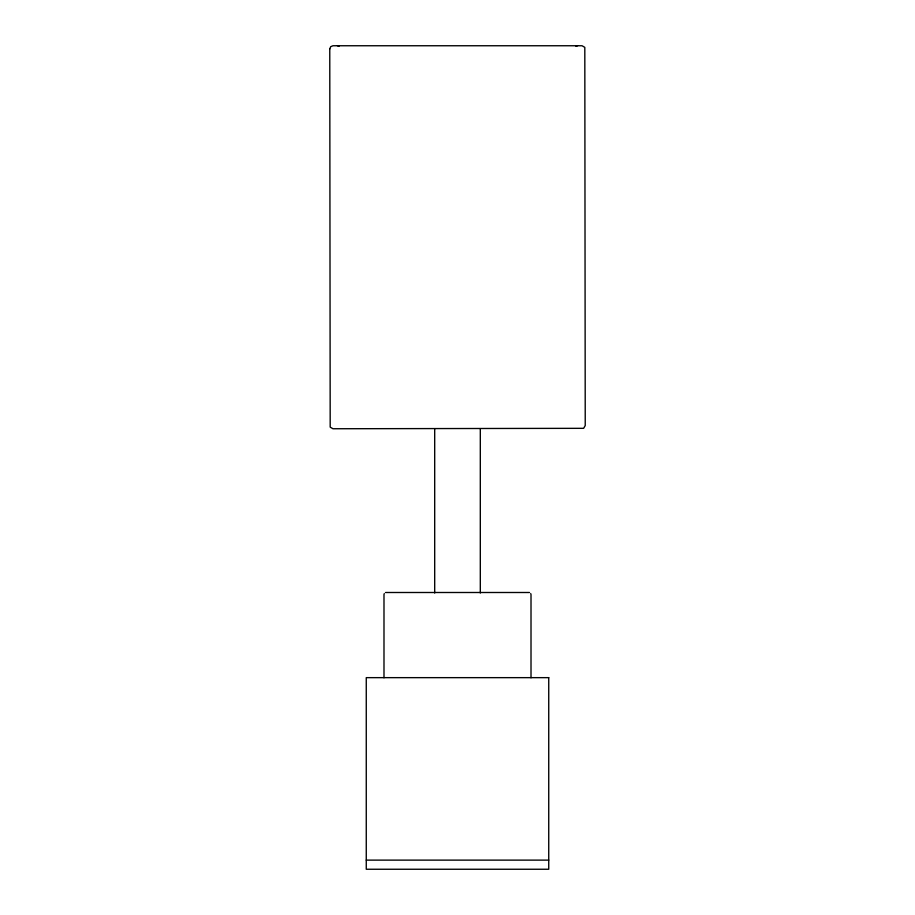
<?xml version="1.0" encoding="UTF-8"?>
<svg xmlns="http://www.w3.org/2000/svg" width="915" height="915" viewBox="0 0 915 915"><rect width="100%" height="100%" fill="white"/><g stroke="black" fill="none" stroke-linecap="round" stroke-linejoin="round"><path stroke-width="1.37" d="M434.694 593.023L434.694 429.078M480.306 593.023L480.306 429.078M575.901 46.173L577.502 45.75M385.501 592.497L529.499 592.497M366.263 860.123L548.737 860.123M337.498 45.75L339.099 46.173M531.009 677.786L531.009 594.922A2.756 2.756 0 0 0 530.689 593.606M383.991 677.786L383.991 594.922A2.756 2.756 0 0 1 384.311 593.606M329.766 48.941L330.189 427.156L332.969 428.746L583.633 428.323L585.234 425.555L584.811 47.351L582.032 45.75L332.969 45.75L330.704 46.688L329.766 48.941M548.737 677.649L366.263 677.649L366.263 869.25L548.737 869.25L548.737 677.649"/></g></svg>
